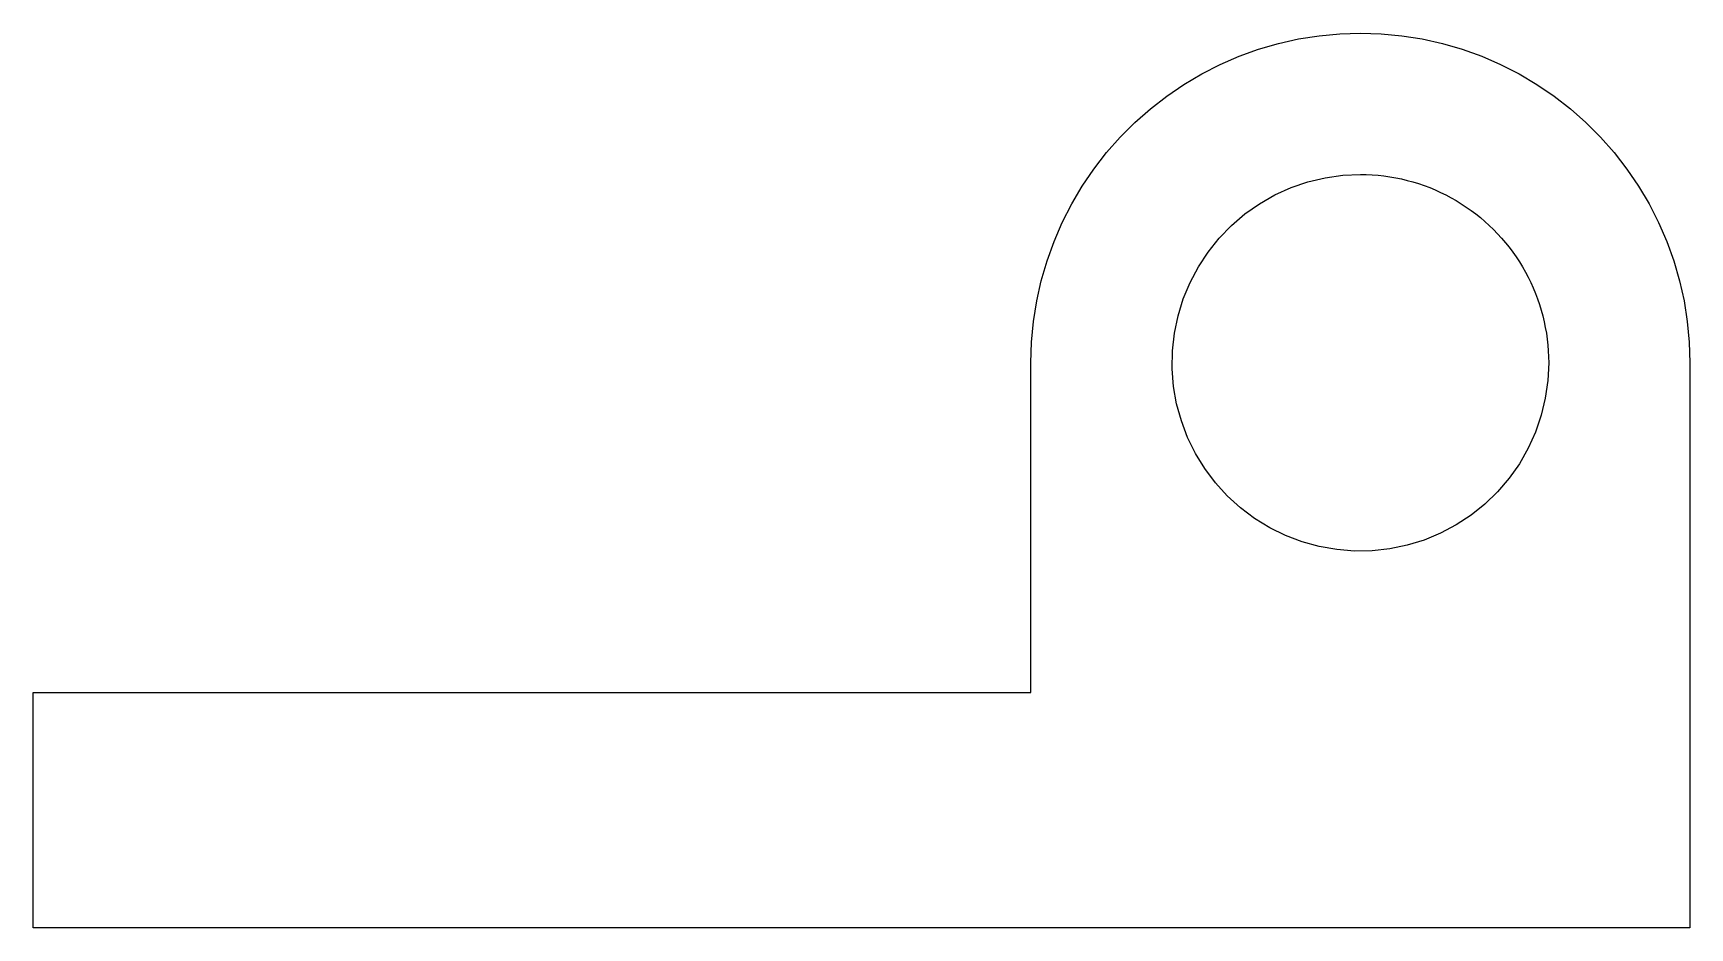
# Model space of a CAD drawing. Header units: metres. Extents: x -30.1 to 5.1, y 0 to 19.
import ezdxf

# ---------------------------------------------------------------- set-up
doc = ezdxf.new("R2010")
doc.units = ezdxf.units.M

msp = doc.modelspace()

# ---------------------------------------------------------------- linework, layer by layer
for points in [[(-8.9, 12), (-8.886, 12.44), (-8.845, 12.877), (-8.776, 13.312), (-8.68, 13.741), (-8.557, 14.163), (-8.408, 14.577), (-8.234, 14.98), (-8.034, 15.372), (-7.81, 15.751), (-7.563, 16.114), (-7.294, 16.462), (-7.003, 16.792), (-6.692, 17.103), (-6.362, 17.394), (-6.014, 17.663), (-5.651, 17.91), (-5.272, 18.134), (-4.88, 18.334), (-4.477, 18.508), (-4.063, 18.657), (-3.641, 18.78), (-3.212, 18.876), (-2.777, 18.945), (-2.34, 18.986), (-1.9, 19), (-1.46, 18.986), (-1.023, 18.945), (-0.588, 18.876), (-0.159, 18.78), (0.263, 18.657), (0.677, 18.508), (1.08, 18.334), (1.472, 18.134), (1.851, 17.91), (2.214, 17.663), (2.562, 17.394), (2.892, 17.103), (3.203, 16.792), (3.494, 16.462), (3.763, 16.114), (4.01, 15.751), (4.234, 15.372), (4.434, 14.98), (4.608, 14.577), (4.757, 14.163), (4.88, 13.741), (4.976, 13.312), (5.045, 12.877), (5.086, 12.44), (5.1, 12)], [(2.1, 12), (2.082, 11.624), (2.029, 11.25), (1.941, 10.884), (1.819, 10.528), (1.664, 10.184), (1.477, 9.857), (1.261, 9.548), (1.016, 9.262), (0.745, 9), (0.451, 8.764), (0.136, 8.557), (-0.197, 8.381), (-0.545, 8.236), (-0.905, 8.126), (-1.274, 8.049), (-1.649, 8.008), (-2.026, 8.002), (-2.401, 8.032), (-2.773, 8.096), (-3.136, 8.196), (-3.489, 8.329), (-3.827, 8.495), (-4.148, 8.692), (-4.45, 8.918), (-4.728, 9.172), (-4.982, 9.45), (-5.208, 9.752), (-5.405, 10.073), (-5.571, 10.411), (-5.704, 10.764), (-5.804, 11.127), (-5.868, 11.499), (-5.898, 11.874), (-5.892, 12.251), (-5.851, 12.626), (-5.774, 12.995), (-5.664, 13.355), (-5.519, 13.703), (-5.343, 14.036), (-5.136, 14.351), (-4.9, 14.645), (-4.638, 14.916), (-4.352, 15.161), (-4.043, 15.377), (-3.716, 15.564), (-3.372, 15.719), (-3.016, 15.841), (-2.65, 15.929), (-2.276, 15.982), (-1.9, 16)], [(-1.9, 16), (-1.774, 15.998), (-1.649, 15.992), (-1.524, 15.982), (-1.399, 15.968), (-1.274, 15.951), (-1.15, 15.929), (-1.027, 15.904), (-0.905, 15.874), (-0.784, 15.841), (-0.664, 15.804), (-0.545, 15.764), (-0.428, 15.719), (-0.311, 15.671), (-0.197, 15.619), (-0.084, 15.564), (0.027, 15.505), (0.136, 15.443), (0.243, 15.377), (0.348, 15.308), (0.451, 15.236), (0.552, 15.161), (0.65, 15.082), (0.745, 15), (0.838, 14.916), (0.928, 14.828), (1.016, 14.738), (1.1, 14.645), (1.182, 14.55), (1.261, 14.452), (1.336, 14.351), (1.408, 14.248), (1.477, 14.143), (1.543, 14.036), (1.605, 13.927), (1.664, 13.816), (1.719, 13.703), (1.771, 13.589), (1.819, 13.472), (1.864, 13.355), (1.904, 13.236), (1.941, 13.116), (1.974, 12.995), (2.004, 12.873), (2.029, 12.75), (2.051, 12.626), (2.068, 12.501), (2.082, 12.376), (2.092, 12.251), (2.098, 12.126), (2.1, 12)], [(-8.9, 5), (-8.9, 5.14), (-8.9, 5.28), (-8.9, 5.42), (-8.9, 5.56), (-8.9, 5.7), (-8.9, 5.84), (-8.9, 5.98), (-8.9, 6.12), (-8.9, 6.26), (-8.9, 6.4), (-8.9, 6.54), (-8.9, 6.68), (-8.9, 6.82), (-8.9, 6.96), (-8.9, 7.1), (-8.9, 7.24), (-8.9, 7.38), (-8.9, 7.52), (-8.9, 7.66), (-8.9, 7.8), (-8.9, 7.94), (-8.9, 8.08), (-8.9, 8.22), (-8.9, 8.36), (-8.9, 8.5), (-8.9, 8.64), (-8.9, 8.78), (-8.9, 8.92), (-8.9, 9.06), (-8.9, 9.2), (-8.9, 9.34), (-8.9, 9.48), (-8.9, 9.62), (-8.9, 9.76), (-8.9, 9.9), (-8.9, 10.04), (-8.9, 10.18), (-8.9, 10.32), (-8.9, 10.46), (-8.9, 10.6), (-8.9, 10.74), (-8.9, 10.88), (-8.9, 11.02), (-8.9, 11.16), (-8.9, 11.3), (-8.9, 11.44), (-8.9, 11.58), (-8.9, 11.72), (-8.9, 11.86), (-8.9, 12)], [(-8.9, 5), (-8.9, 5.14), (-8.9, 5.28), (-8.9, 5.42), (-8.9, 5.56), (-8.9, 5.7), (-8.9, 5.84), (-8.9, 5.98), (-8.9, 6.12), (-8.9, 6.26), (-8.9, 6.4), (-8.9, 6.54), (-8.9, 6.68), (-8.9, 6.82), (-8.9, 6.96), (-8.9, 7.1), (-8.9, 7.24), (-8.9, 7.38), (-8.9, 7.52), (-8.9, 7.66), (-8.9, 7.8), (-8.9, 7.94), (-8.9, 8.08), (-8.9, 8.22), (-8.9, 8.36), (-8.9, 8.5), (-8.9, 8.64), (-8.9, 8.78), (-8.9, 8.92), (-8.9, 9.06), (-8.9, 9.2), (-8.9, 9.34), (-8.9, 9.48), (-8.9, 9.62), (-8.9, 9.76), (-8.9, 9.9), (-8.9, 10.04), (-8.9, 10.18), (-8.9, 10.32), (-8.9, 10.46), (-8.9, 10.6), (-8.9, 10.74), (-8.9, 10.88), (-8.9, 11.02), (-8.9, 11.16), (-8.9, 11.3), (-8.9, 11.44), (-8.9, 11.58), (-8.9, 11.72), (-8.9, 11.86), (-8.9, 12)], [(5.1, 12), (5.1, 11.76), (5.1, 11.52), (5.1, 11.28), (5.1, 11.04), (5.1, 10.8), (5.1, 10.56), (5.1, 10.32), (5.1, 10.08), (5.1, 9.84), (5.1, 9.6), (5.1, 9.36), (5.1, 9.12), (5.1, 8.88), (5.1, 8.64), (5.1, 8.4), (5.1, 8.16), (5.1, 7.92), (5.1, 7.68), (5.1, 7.44), (5.1, 7.2), (5.1, 6.96), (5.1, 6.72), (5.1, 6.48), (5.1, 6.24), (5.1, 6), (5.1, 5.76), (5.1, 5.52), (5.1, 5.28), (5.1, 5.04), (5.1, 4.8), (5.1, 4.56), (5.1, 4.32), (5.1, 4.08), (5.1, 3.84), (5.1, 3.6), (5.1, 3.36), (5.1, 3.12), (5.1, 2.88), (5.1, 2.64), (5.1, 2.4), (5.1, 2.16), (5.1, 1.92), (5.1, 1.68), (5.1, 1.44), (5.1, 1.2), (5.1, 0.96), (5.1, 0.72), (5.1, 0.48), (5.1, 0.24), (5.1, 0)], [(-30.1, 0), (-30.1, 0.1), (-30.1, 0.2), (-30.1, 0.3), (-30.1, 0.4), (-30.1, 0.5), (-30.1, 0.6), (-30.1, 0.7), (-30.1, 0.8), (-30.1, 0.9), (-30.1, 1), (-30.1, 1.1), (-30.1, 1.2), (-30.1, 1.3), (-30.1, 1.4), (-30.1, 1.5), (-30.1, 1.6), (-30.1, 1.7), (-30.1, 1.8), (-30.1, 1.9), (-30.1, 2), (-30.1, 2.1), (-30.1, 2.2), (-30.1, 2.3), (-30.1, 2.4), (-30.1, 2.5), (-30.1, 2.6), (-30.1, 2.7), (-30.1, 2.8), (-30.1, 2.9), (-30.1, 3), (-30.1, 3.1), (-30.1, 3.2), (-30.1, 3.3), (-30.1, 3.4), (-30.1, 3.5), (-30.1, 3.6), (-30.1, 3.7), (-30.1, 3.8), (-30.1, 3.9), (-30.1, 4), (-30.1, 4.1), (-30.1, 4.2), (-30.1, 4.3), (-30.1, 4.4), (-30.1, 4.5), (-30.1, 4.6), (-30.1, 4.7), (-30.1, 4.8), (-30.1, 4.9), (-30.1, 5)], [(-30.1, 5), (-29.676, 5), (-29.252, 5), (-28.828, 5), (-28.404, 5), (-27.98, 5), (-27.556, 5), (-27.132, 5), (-26.708, 5), (-26.284, 5), (-25.86, 5), (-25.436, 5), (-25.012, 5), (-24.588, 5), (-24.164, 5), (-23.74, 5), (-23.316, 5), (-22.892, 5), (-22.468, 5), (-22.044, 5), (-21.62, 5), (-21.196, 5), (-20.772, 5), (-20.348, 5), (-19.924, 5), (-19.5, 5), (-19.076, 5), (-18.652, 5), (-18.228, 5), (-17.804, 5), (-17.38, 5), (-16.956, 5), (-16.532, 5), (-16.108, 5), (-15.684, 5), (-15.26, 5), (-14.836, 5), (-14.412, 5), (-13.988, 5), (-13.564, 5), (-13.14, 5), (-12.716, 5), (-12.292, 5), (-11.868, 5), (-11.444, 5), (-11.02, 5), (-10.596, 5), (-10.172, 5), (-9.748, 5), (-9.324, 5), (-8.9, 5)], [(-20, 5), (-19.778, 5), (-19.556, 5), (-19.334, 5), (-19.112, 5), (-18.89, 5), (-18.668, 5), (-18.446, 5), (-18.224, 5), (-18.002, 5), (-17.78, 5), (-17.558, 5), (-17.336, 5), (-17.114, 5), (-16.892, 5), (-16.67, 5), (-16.448, 5), (-16.226, 5), (-16.004, 5), (-15.782, 5), (-15.56, 5), (-15.338, 5), (-15.116, 5), (-14.894, 5), (-14.672, 5), (-14.45, 5), (-14.228, 5), (-14.006, 5), (-13.784, 5), (-13.562, 5), (-13.34, 5), (-13.118, 5), (-12.896, 5), (-12.674, 5), (-12.452, 5), (-12.23, 5), (-12.008, 5), (-11.786, 5), (-11.564, 5), (-11.342, 5), (-11.12, 5), (-10.898, 5), (-10.676, 5), (-10.454, 5), (-10.232, 5), (-10.01, 5), (-9.788, 5), (-9.566, 5), (-9.344, 5), (-9.122, 5), (-8.9, 5)], [(5.1, 0), (4.396, 0), (3.692, 0), (2.988, 0), (2.284, 0), (1.58, 0), (0.876, 0), (0.172, 0), (-0.532, 0), (-1.236, 0), (-1.94, 0), (-2.644, 0), (-3.348, 0), (-4.052, 0), (-4.756, 0), (-5.46, 0), (-6.164, 0), (-6.868, 0), (-7.572, 0), (-8.276, 0), (-8.98, 0), (-9.684, 0), (-10.388, 0), (-11.092, 0), (-11.796, 0), (-12.5, 0), (-13.204, 0), (-13.908, 0), (-14.612, 0), (-15.316, 0), (-16.02, 0), (-16.724, 0), (-17.428, 0), (-18.132, 0), (-18.836, 0), (-19.54, 0), (-20.244, 0), (-20.948, 0), (-21.652, 0), (-22.356, 0), (-23.06, 0), (-23.764, 0), (-24.468, 0), (-25.172, 0), (-25.876, 0), (-26.58, 0), (-27.284, 0), (-27.988, 0), (-28.692, 0), (-29.396, 0), (-30.1, 0)]]:
    msp.add_lwpolyline(points)

doc.saveas('drawing.dxf')
